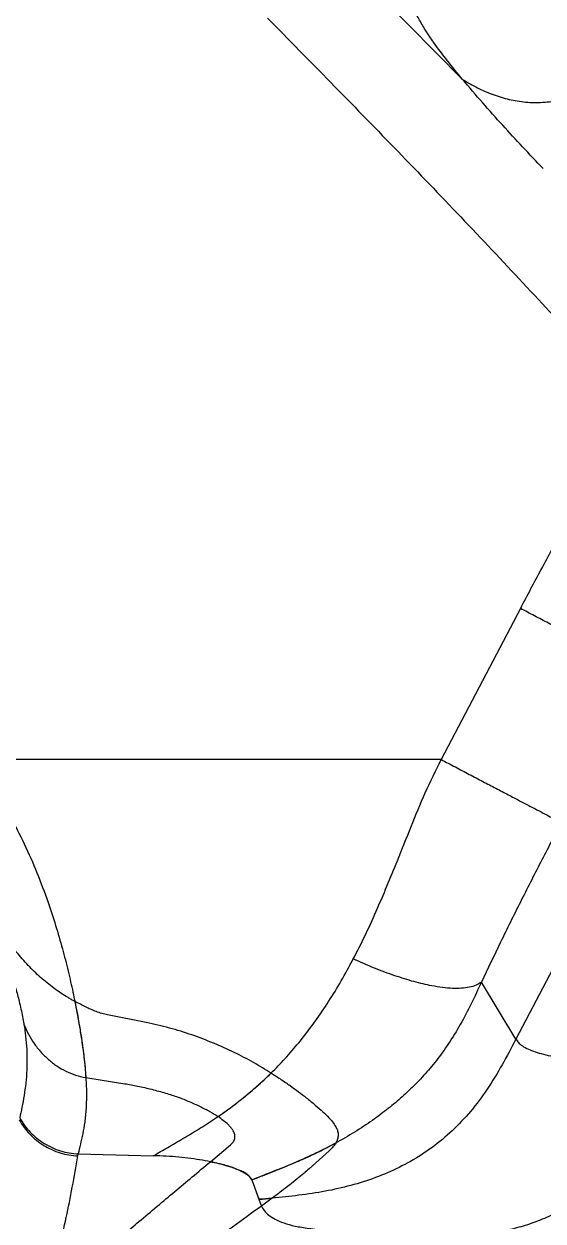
# Model space of a CAD drawing. Extents: x 400 to 501, y 484 to 634.
# Drawn here: x 426.61 to 434.14, y 518.42 to 535.79 of the extents above; entities that cross this region are included whole.
import ezdxf

# ---------------------------------------------------------------- set-up
doc = ezdxf.new("R2010")
doc.units = 0
doc.header["$MEASUREMENT"] = 0
doc.layers.add('DIM', color=3, linetype='Continuous')
doc.layers.add('GEOMETRY', color=3, linetype='Continuous', lineweight=25)

# ---------------------------------------------------------------- blocks, each defined once
blk = doc.blocks.new('2026 GRANDEE')
at = {"layer": 'GEOMETRY', "ltscale": 16}
for p, q in [((-19.299, -59.985), (-17.454, -61.855)), ((-16.615, -69.532), (-17.764, -71.725)), ((-14.286, -71.216), (-16.679, -75.782)), ((-17.764, -71.725), (-24.514, -71.725)), ((-16.679, -75.782), (-17.179, -74.955)), ((-22.045, -75.543), (-22.606, -75.431)), ((-22.922, -76.34), (-22.357, -76.429)), ((-23.036, -77.477), (-23.031, -77.449)), ((-23.031, -77.449), (-21.938, -77.474)), ((-21.114, -77.561), (-20.82, -77.314)), ((-19.39, -77.405), (-19.678, -77.663)), ((-20.514, -77.825), (-20.412, -78.107)), ((-20.514, -77.825), (-20.412, -78.107))]:
    blk.add_line(p, q, dxfattribs=at)
for points, knots in [([(-17.454, -61.855), (-17.528, -61.766), (-17.675, -61.587), (-17.855, -61.347), (-17.992, -61.142), (-18.092, -60.975), (-18.163, -60.832), (-18.21, -60.712), (-18.239, -60.614), (-18.256, -60.524), (-18.26, -60.433), (-18.249, -60.345), (-18.221, -60.262), (-18.19, -60.217), (-18.175, -60.195)], [0, 0, 0, 0, 0.13354, 0.266491, 0.353688, 0.438322, 0.520224, 0.580542, 0.639852, 0.698615, 0.757646, 0.83723, 0.917999, 1, 1, 1, 1]), ([(-20.285, -60.964), (-19.671, -61.589), (-18.442, -62.838), (-16.629, -64.742), (-15.442, -66.031), (-14.849, -66.676)], [0, 0, 0, 0, 0.3334397, 0.6668035, 1, 1, 1, 1]), ([(-16.285, -63.149), (-16.384, -63.044), (-16.581, -62.835), (-16.874, -62.518), (-17.167, -62.192), (-17.357, -61.969), (-17.454, -61.855)], [0, 0, 0, 0, 0.247484, 0.491703, 0.741889, 1, 1, 1, 1]), ([(-17.454, -61.855), (-17.382, -61.898), (-17.241, -61.981), (-17.015, -62.078), (-16.783, -62.149), (-16.541, -62.189), (-16.289, -62.193), (-16.056, -62.162), (-15.847, -62.108), (-15.661, -62.041), (-15.539, -61.982), (-15.477, -61.952)], [0, 0, 0, 0, 0.1315422, 0.2586675, 0.3810295, 0.4997322, 0.6173462, 0.7373882, 0.8207178, 0.9079628, 1, 1, 1, 1]), ([(-14.849, -66.676), (-14.991, -66.86), (-15.273, -67.226), (-15.651, -67.801), (-15.997, -68.381), (-16.314, -68.959), (-16.516, -69.343), (-16.615, -69.532)], [0, 0, 0, 0, 0.207597, 0.412195, 0.613117, 0.809455, 1, 1, 1, 1]), ([(-14.87, -70.446), (-14.884, -70.439), (-14.913, -70.424), (-14.985, -70.386), (-15.077, -70.338), (-15.191, -70.278), (-15.323, -70.209), (-15.474, -70.13), (-15.639, -70.043), (-15.818, -69.95), (-16.007, -69.85), (-16.205, -69.746), (-16.409, -69.64), (-16.546, -69.568), (-16.615, -69.532)], [0, 0, 0, 0, 0.083336, 0.166672, 0.250005, 0.333336, 0.416668, 0.5, 0.583332, 0.666664, 0.749995, 0.833328, 0.916664, 1, 1, 1, 1]), ([(-24.514, -71.725), (-24.433, -71.849), (-24.269, -72.098), (-24.045, -72.489), (-23.837, -72.897), (-23.649, -73.315), (-23.495, -73.716), (-23.371, -74.089), (-23.271, -74.429), (-23.186, -74.756), (-23.115, -75.065), (-23.056, -75.355), (-23.005, -75.64), (-22.963, -75.916), (-22.933, -76.177), (-22.916, -76.408), (-22.911, -76.612), (-22.917, -76.806), (-22.936, -76.988), (-22.966, -77.157), (-23.001, -77.308), (-23.021, -77.402), (-23.031, -77.449)], [0, 0, 0, 0, 0.050755, 0.102556, 0.154989, 0.208217, 0.261171, 0.304932, 0.34831, 0.39134, 0.434078, 0.476593, 0.518941, 0.569573, 0.620009, 0.670159, 0.719861, 0.768886, 0.829041, 0.887736, 0.944642, 1, 1, 1, 1]), ([(-19.04, -74.619), (-18.982, -74.507), (-18.867, -74.282), (-18.705, -73.927), (-18.55, -73.563), (-18.383, -73.153), (-18.201, -72.699), (-18, -72.204), (-17.843, -71.885), (-17.764, -71.725)], [0, 0, 0, 0, 0.124835, 0.249828, 0.375039, 0.50034, 0.667106, 0.833636, 1, 1, 1, 1]), ([(-17.764, -71.725), (-17.696, -71.761), (-17.558, -71.833), (-17.355, -71.94), (-17.157, -72.044), (-16.968, -72.143), (-16.789, -72.237), (-16.623, -72.323), (-16.473, -72.402), (-16.34, -72.472), (-16.227, -72.531), (-16.134, -72.58), (-16.062, -72.617), (-16.034, -72.632), (-16.02, -72.64)], [0, 0, 0, 0, 0.083336, 0.166672, 0.250005, 0.333336, 0.416668, 0.5, 0.583332, 0.666664, 0.749995, 0.833328, 0.916664, 1, 1, 1, 1]), ([(-16.02, -72.64), (-16.121, -72.832), (-16.322, -73.216), (-16.617, -73.795), (-16.905, -74.376), (-17.087, -74.761), (-17.179, -74.955)], [0, 0, 0, 0, 0.249401, 0.498257, 0.748294, 1, 1, 1, 1]), ([(-23.18, -75.18), (-23.249, -75.136), (-23.388, -75.048), (-23.581, -74.889), (-23.762, -74.713), (-23.927, -74.523), (-24.079, -74.319), (-24.227, -74.095), (-24.374, -73.851), (-24.526, -73.591), (-24.679, -73.33), (-24.836, -73.069), (-24.943, -72.898), (-24.996, -72.812)], [0, 0, 0, 0, 0.083346, 0.166422, 0.248357, 0.332872, 0.416045, 0.499858, 0.599683, 0.698261, 0.799444, 0.899588, 1, 1, 1, 1]), ([(-24.255, -74.191), (-24.221, -74.269), (-24.155, -74.424), (-24.069, -74.649), (-23.994, -74.864), (-23.932, -75.069), (-23.877, -75.278), (-23.832, -75.488), (-23.799, -75.694), (-23.78, -75.887), (-23.774, -76.065), (-23.777, -76.245), (-23.792, -76.425), (-23.818, -76.605), (-23.848, -76.776), (-23.87, -76.875), (-23.881, -76.925)], [0, 0, 0, 0, 0.05325, 0.106069, 0.158569, 0.211493, 0.265431, 0.331987, 0.400748, 0.471596, 0.544152, 0.617916, 0.711439, 0.806234, 0.902188, 1, 1, 1, 1]), ([(-21.938, -77.474), (-21.87, -77.434), (-21.732, -77.353), (-21.514, -77.227), (-21.287, -77.092), (-21.057, -76.944), (-20.82, -76.778), (-20.594, -76.603), (-20.379, -76.416), (-20.181, -76.227), (-19.981, -76.014), (-19.783, -75.779), (-19.587, -75.52), (-19.397, -75.24), (-19.213, -74.941), (-19.097, -74.726), (-19.04, -74.619)], [0, 0, 0, 0, 0.079824, 0.162503, 0.245526, 0.326962, 0.406766, 0.490079, 0.554171, 0.619052, 0.68366, 0.748029, 0.81196, 0.875112, 0.937636, 1, 1, 1, 1]), ([(-17.179, -74.955), (-17.204, -74.971), (-17.253, -75.002), (-17.353, -75.031), (-17.468, -75.047), (-17.598, -75.048), (-17.743, -75.036), (-17.927, -75.006), (-18.158, -74.952), (-18.438, -74.864), (-18.734, -74.754), (-18.937, -74.664), (-19.04, -74.619)], [0, 0, 0, 0, 0.086977, 0.171115, 0.253271, 0.334228, 0.414675, 0.495195, 0.617068, 0.74137, 0.868868, 1, 1, 1, 1]), ([(-17.179, -74.955), (-17.229, -75.06), (-17.327, -75.27), (-17.484, -75.571), (-17.653, -75.848), (-17.832, -76.096), (-18.018, -76.315), (-18.209, -76.511), (-18.406, -76.689), (-18.623, -76.863), (-18.863, -77.034), (-19.129, -77.2), (-19.409, -77.354), (-19.697, -77.493), (-19.982, -77.616), (-20.255, -77.725), (-20.43, -77.793), (-20.514, -77.825)], [0, 0, 0, 0, 0.056252, 0.112177, 0.16747, 0.222178, 0.276368, 0.330627, 0.386263, 0.444146, 0.513957, 0.590132, 0.671298, 0.755809, 0.841667, 0.923814, 1, 1, 1, 1]), ([(-23.081, -75.235), (-23.097, -75.227), (-23.131, -75.209), (-23.163, -75.19), (-23.18, -75.18)], [0, 0, 0, 0, 0.49504, 1, 1, 1, 1]), ([(-23.081, -75.235), (-23.067, -75.305), (-23.039, -75.448), (-23.004, -75.655), (-22.974, -75.851), (-22.95, -76.032), (-22.932, -76.194), (-22.925, -76.292), (-22.922, -76.34)], [0, 0, 0, 0, 0.159435, 0.328825, 0.508805, 0.674949, 0.840382, 1, 1, 1, 1]), ([(-22.606, -75.431), (-22.634, -75.425), (-22.69, -75.412), (-22.772, -75.383), (-22.851, -75.35), (-22.927, -75.314), (-23.003, -75.275), (-23.054, -75.249), (-23.081, -75.235)], [0, 0, 0, 0, 0.162745, 0.326728, 0.497815, 0.661903, 0.822152, 1, 1, 1, 1]), ([(-23.819, -75.57), (-23.799, -75.618), (-23.758, -75.713), (-23.675, -75.846), (-23.578, -75.968), (-23.468, -76.078), (-23.346, -76.173), (-23.213, -76.25), (-23.071, -76.309), (-22.972, -76.33), (-22.922, -76.34)], [0, 0, 0, 0, 0.126132, 0.252292, 0.378159, 0.503436, 0.627966, 0.751843, 0.875537, 1, 1, 1, 1]), ([(-20.232, -76.274), (-20.316, -76.222), (-20.485, -76.119), (-20.766, -75.973), (-21.064, -75.838), (-21.379, -75.719), (-21.706, -75.617), (-21.932, -75.567), (-22.045, -75.543)], [0, 0, 0, 0, 0.1663206, 0.3329869, 0.4996926, 0.6665409, 0.8335837, 1, 1, 1, 1]), ([(-16.679, -75.782), (-16.744, -75.907), (-16.875, -76.155), (-17.089, -76.509), (-17.33, -76.832), (-17.598, -77.116), (-17.891, -77.359), (-18.207, -77.563), (-18.542, -77.728), (-18.895, -77.859), (-19.261, -77.957), (-19.638, -78.026), (-20.023, -78.073), (-20.282, -78.096), (-20.412, -78.107)], [0, 0, 0, 0, 0.089349, 0.176727, 0.261243, 0.34322, 0.423545, 0.503245, 0.583186, 0.664018, 0.746171, 0.829762, 0.914578, 1, 1, 1, 1]), ([(-16.679, -75.782), (-16.668, -75.799), (-16.646, -75.833), (-16.592, -75.881), (-16.511, -75.926), (-16.405, -75.966), (-16.285, -76.001), (-16.139, -76.034), (-15.969, -76.065), (-15.781, -76.092), (-15.58, -76.116), (-15.37, -76.135), (-15.132, -76.152), (-14.868, -76.166), (-14.58, -76.175), (-14.387, -76.176), (-14.291, -76.177)], [0, 0, 0, 0, 0.085593, 0.170972, 0.256286, 0.319542, 0.381969, 0.444174, 0.507098, 0.569854, 0.63168, 0.693984, 0.755954, 0.837285, 0.918642, 1, 1, 1, 1]), ([(-14.291, -76.177), (-14.35, -76.29), (-14.467, -76.514), (-14.65, -76.84), (-14.845, -77.144), (-15.052, -77.421), (-15.268, -77.67), (-15.493, -77.888), (-15.725, -78.077), (-15.963, -78.235), (-16.207, -78.362), (-16.454, -78.461), (-16.703, -78.533), (-16.868, -78.571), (-16.952, -78.589)], [0, 0, 0, 0, 0.085908, 0.170002, 0.251612, 0.331196, 0.409687, 0.488108, 0.567429, 0.648523, 0.732117, 0.818682, 0.908233, 1, 1, 1, 1]), ([(-22.357, -76.429), (-22.294, -76.44), (-22.161, -76.463), (-21.963, -76.51), (-21.766, -76.563), (-21.582, -76.622), (-21.415, -76.689), (-21.261, -76.76), (-21.119, -76.832), (-21.041, -76.882), (-21.003, -76.906)], [0, 0, 0, 0, 0.115252, 0.244141, 0.375979, 0.500321, 0.622329, 0.750031, 0.877762, 1, 1, 1, 1]), ([(-21.003, -76.906), (-20.943, -76.864), (-20.821, -76.779), (-20.633, -76.633), (-20.436, -76.468), (-20.301, -76.34), (-20.232, -76.274)], [0, 0, 0, 0, 0.240482, 0.489294, 0.737793, 1, 1, 1, 1]), ([(-20.232, -76.274), (-20.184, -76.305), (-20.088, -76.366), (-19.956, -76.458), (-19.832, -76.547), (-19.758, -76.604), (-19.722, -76.633)], [0, 0, 0, 0, 0.249748, 0.499823, 0.750023, 1, 1, 1, 1]), ([(-19.722, -76.633), (-19.677, -76.668), (-19.588, -76.74), (-19.479, -76.837), (-19.389, -76.925), (-19.327, -76.999), (-19.286, -77.063), (-19.264, -77.119), (-19.257, -77.175), (-19.265, -77.231), (-19.285, -77.27), (-19.294, -77.29)], [0, 0, 0, 0, 0.124836, 0.249659, 0.37465, 0.499778, 0.59932, 0.698425, 0.79782, 0.901079, 1, 1, 1, 1]), ([(-23.887, -76.955), (-23.865, -76.991), (-23.821, -77.065), (-23.737, -77.163), (-23.641, -77.251), (-23.534, -77.327), (-23.418, -77.388), (-23.295, -77.435), (-23.167, -77.466), (-23.08, -77.473), (-23.036, -77.477)], [0, 0, 0, 0, 0.125007, 0.250007, 0.375002, 0.499996, 0.624991, 0.749988, 0.87499, 1, 1, 1, 1]), ([(-23.881, -76.925), (-23.859, -76.962), (-23.815, -77.035), (-23.73, -77.134), (-23.635, -77.222), (-23.528, -77.297), (-23.413, -77.359), (-23.29, -77.406), (-23.162, -77.437), (-23.075, -77.445), (-23.031, -77.449)], [0, 0, 0, 0, 0.125001, 0.250001, 0.375, 0.5, 0.625, 0.749999, 0.874999, 1, 1, 1, 1]), ([(-20.82, -77.314), (-20.806, -77.3), (-20.777, -77.272), (-20.758, -77.227), (-20.756, -77.179), (-20.77, -77.135), (-20.793, -77.094), (-20.821, -77.059), (-20.862, -77.016), (-20.92, -76.965), (-20.975, -76.926), (-21.003, -76.906)], [0, 0, 0, 0, 0.122524, 0.246141, 0.367171, 0.491897, 0.572769, 0.656251, 0.742288, 0.866954, 1, 1, 1, 1]), ([(-20.514, -77.825), (-20.454, -77.802), (-20.331, -77.754), (-20.14, -77.679), (-19.939, -77.597), (-19.729, -77.506), (-19.513, -77.405), (-19.367, -77.328), (-19.294, -77.29)], [0, 0, 0, 0, 0.15027, 0.310499, 0.476562, 0.648307, 0.82528, 1, 1, 1, 1]), ([(-19.294, -77.29), (-19.306, -77.309), (-19.331, -77.347), (-19.371, -77.386), (-19.39, -77.405)], [0, 0, 0, 0, 0.49978, 1, 1, 1, 1]), ([(-24.255, -81.117), (-24.188, -81.026), (-24.054, -80.845), (-23.886, -80.559), (-23.745, -80.26), (-23.621, -79.934), (-23.507, -79.58), (-23.4, -79.199), (-23.299, -78.796), (-23.205, -78.371), (-23.116, -77.932), (-23.063, -77.629), (-23.036, -77.477)], [0, 0, 0, 0, 0.0994336, 0.1995603, 0.2993658, 0.3992343, 0.4991929, 0.5991458, 0.6993031, 0.7996, 0.9000395, 1, 1, 1, 1]), ([(-20.514, -77.825), (-20.525, -77.806), (-20.547, -77.767), (-20.635, -77.709), (-20.763, -77.653), (-20.915, -77.606), (-21.075, -77.568), (-21.228, -77.539), (-21.395, -77.514), (-21.572, -77.494), (-21.754, -77.48), (-21.877, -77.476), (-21.938, -77.474)], [0, 0, 0, 0, 0.115709, 0.233266, 0.353843, 0.478131, 0.563384, 0.650085, 0.737682, 0.825384, 0.9128, 1, 1, 1, 1]), ([(-23.499, -79.562), (-23.425, -79.5), (-23.274, -79.373), (-23.049, -79.184), (-22.824, -78.995), (-22.599, -78.807), (-22.376, -78.619), (-22.137, -78.419), (-21.889, -78.211), (-21.631, -77.995), (-21.374, -77.779), (-21.202, -77.634), (-21.114, -77.561)], [0, 0, 0, 0, 0.090486, 0.184367, 0.278287, 0.36927, 0.464788, 0.558976, 0.671186, 0.778741, 0.887066, 1, 1, 1, 1]), ([(-21.114, -77.561), (-21.075, -77.569), (-20.989, -77.587), (-20.887, -77.615), (-20.808, -77.64), (-20.756, -77.659), (-20.72, -77.673), (-20.688, -77.687), (-20.659, -77.701), (-20.63, -77.716), (-20.603, -77.732), (-20.582, -77.746), (-20.568, -77.758), (-20.551, -77.772), (-20.538, -77.786), (-20.527, -77.8), (-20.521, -77.81), (-20.517, -77.818), (-20.515, -77.823), (-20.514, -77.825)], [0, 0, 0, 0, 0.119369, 0.259749, 0.346822, 0.417563, 0.472522, 0.512074, 0.567409, 0.62287, 0.678424, 0.734059, 0.773084, 0.798104, 0.88013, 0.916012, 0.947937, 0.97593, 1, 1, 1, 1]), ([(-19.678, -77.663), (-19.705, -77.686), (-19.764, -77.736), (-19.859, -77.814), (-19.966, -77.9), (-20.087, -77.993), (-20.171, -78.056), (-20.216, -78.09)], [0, 0, 0, 0, 0.15338, 0.330018, 0.530004, 0.753362, 1, 1, 1, 1]), ([(-20.412, -78.107), (-20.379, -78.104), (-20.314, -78.098), (-20.248, -78.093), (-20.216, -78.09)], [0, 0, 0, 0, 0.4999408, 1, 1, 1, 1]), ([(-20.412, -78.107), (-20.406, -78.123), (-20.394, -78.157), (-20.379, -78.189), (-20.372, -78.205)], [0, 0, 0, 0, 0.49999, 1, 1, 1, 1]), ([(-20.412, -78.107), (-20.403, -78.132), (-20.385, -78.181), (-20.347, -78.253), (-20.29, -78.321), (-20.205, -78.383), (-20.088, -78.439), (-19.935, -78.486), (-19.743, -78.523), (-19.513, -78.55), (-19.25, -78.568), (-18.96, -78.579), (-18.649, -78.585), (-18.322, -78.588), (-17.986, -78.589), (-17.644, -78.589), (-17.299, -78.589), (-17.067, -78.589), (-16.952, -78.589)], [0, 0, 0, 0, 0.063031, 0.125986, 0.18896, 0.251973, 0.314347, 0.375945, 0.43734, 0.499473, 0.56154, 0.622915, 0.685164, 0.747657, 0.809908, 0.872829, 0.936451, 1, 1, 1, 1]), ([(-20.216, -78.09), (-20.242, -78.109), (-20.293, -78.147), (-20.346, -78.186), (-20.372, -78.205)], [0, 0, 0, 0, 0.5, 1, 1, 1, 1]), ([(-20.372, -78.205), (-20.652, -78.408), (-21.212, -78.815), (-21.799, -79.222), (-22.093, -79.425)], [0, 0, 0, 0, 0.500004, 1, 1, 1, 1])]:
    blk.add_open_spline(points, degree=3, knots=knots, dxfattribs=at)

msp = doc.modelspace()

# ---------------------------------------------------------------- block references
at = {"layer": 'DIM'}
msp.add_blockref('2026 GRANDEE', (450.425, 596.84), dxfattribs=at)

doc.saveas('drawing.dxf')
